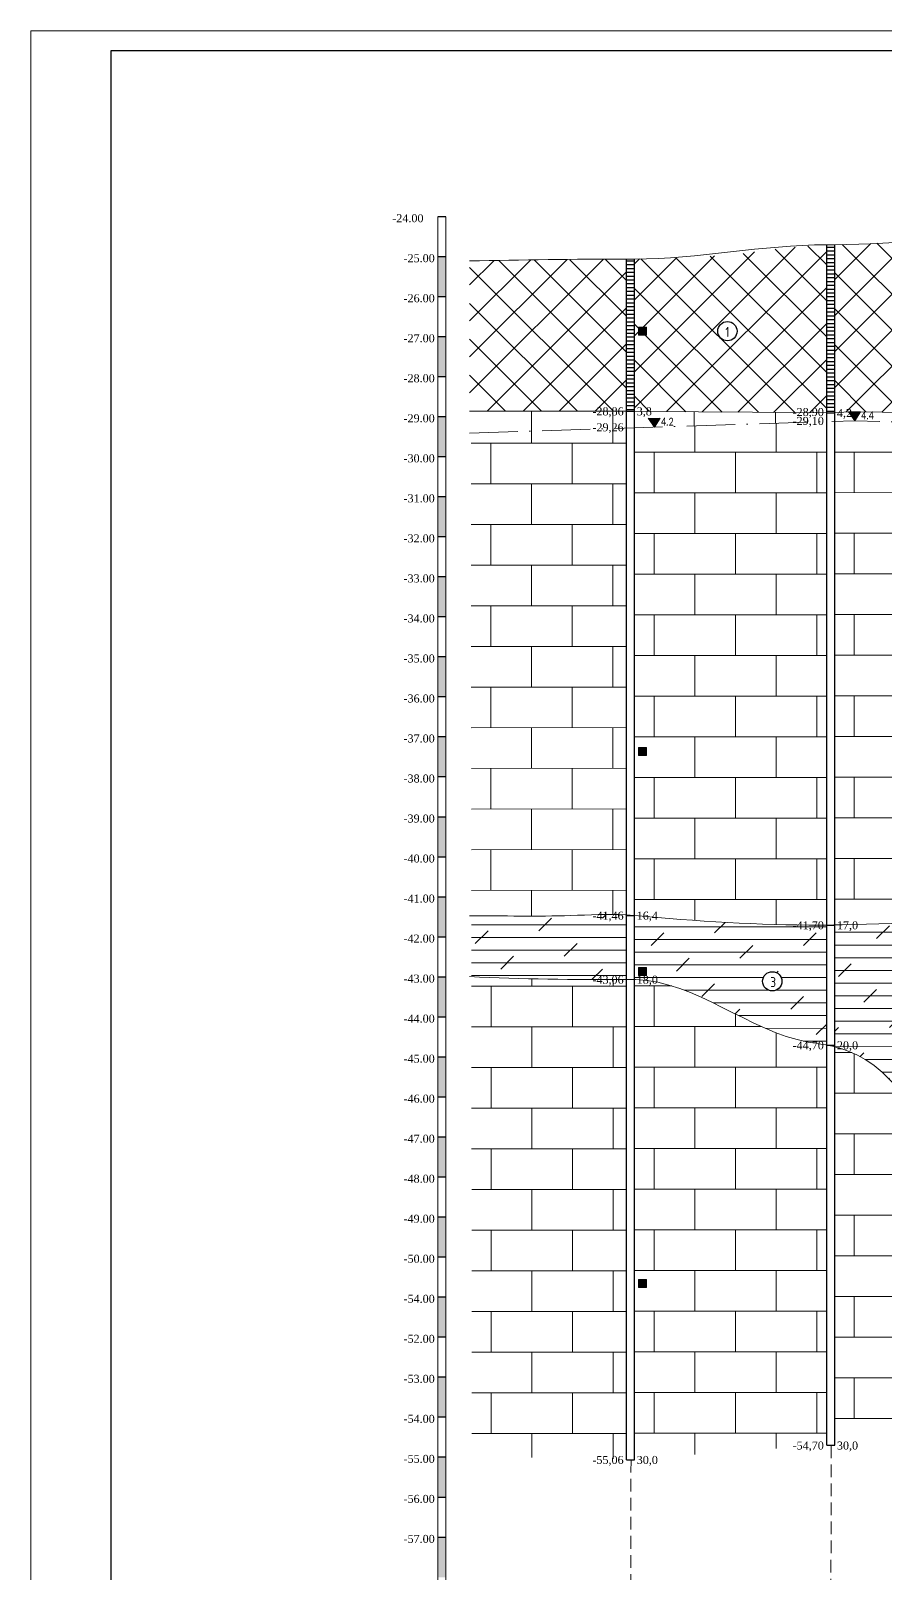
# Model space of a CAD drawing. Header units: millimetres. Extents: x 19501 to 20861, y 4502 to 5081.
# Drawn here: x 19501.1 to 19714.5, y 4695.9 to 5081.3 of the extents above; entities that cross this region are included whole.
import ezdxf

# ---------------------------------------------------------------- set-up
doc = ezdxf.new("R2010")
doc.units = ezdxf.units.MM
for name, pattern in [('ACAD_ISO03W100', [30, 12, -18]), ('ACAD_ISO10W100', [18, 12, -3, 0, -3]), ('HIDDEN2', [4.7625, 3.175, -1.5875])]:
    doc.linetypes.add(name, pattern=pattern)
for name, color, linetype, lineweight in [('ВодаГ', 160, 'ACAD_ISO03W100', 25), ('Известняк', 86, 'Continuous', 15), ('Мергель полускальный', 137, 'Continuous', 15), ('монолит', 1, 'Continuous', 9), ('Насып-навал грунта', 36, 'Continuous', 15), ('Рамка 1', 3, 'Continuous', 50)]:
    doc.layers.add(name, color=color, linetype=linetype, lineweight=lineweight)
doc.layers.add('керн', color=7, linetype='Continuous')
doc.layers.add('Рамка проb', color=7, linetype='Continuous')
doc.styles.add('roman', font='times.ttf')
doc.styles.add('simples.shx', font='simplex.shx', dxfattribs={"width": 0.8, "height": 2.5})
doc.styles.add('STYLE1', font='simplex.shx', dxfattribs={"width": 0.8})

msp = doc.modelspace()

# ---------------------------------------------------------------- hatches: boundary and pattern name
h = msp.add_hatch()
h.set_pattern_fill('LINE', color=256, scale=0.3)
h.set_pattern_definition([(0, (-731703.0344, -5112702.8815), (0, 0.9525), [])])
edge = h.paths.add_edge_path()
edge.add_line((19699.85, 4985.83), (19701.85, 4985.83))
edge.add_line((19701.85, 4985.83), (19701.85, 5027.83))
edge.add_spline(control_points=[(19701.85, 5027.83), (19701.18, 5027.83), (19700.51, 5027.83), (19699.85, 5027.83)], knot_values=[89.292003, 89.292003, 89.292003, 89.292003, 91.292003, 91.292003, 91.292003, 91.292003], degree=3, periodic=0)
edge.add_line((19699.85, 5027.83), (19699.85, 4985.83))
at = {"lineweight": 13}
for points in [[(19604.73, 5024.83), (19602.73, 5024.83), (19602.73, 5014.83), (19604.73, 5014.83)], [(19604.73, 5004.83), (19602.73, 5004.83), (19602.73, 4994.83), (19604.73, 4994.83)], [(19604.73, 4984.83), (19602.73, 4984.83), (19602.73, 4974.83), (19604.73, 4974.83)], [(19604.73, 4964.83), (19602.73, 4964.83), (19602.73, 4954.83), (19604.73, 4954.83)], [(19604.73, 4944.83), (19602.73, 4944.83), (19602.73, 4934.83), (19604.73, 4934.83)], [(19604.73, 4924.83), (19602.73, 4924.83), (19602.73, 4914.83), (19604.73, 4914.83)], [(19604.73, 4904.83), (19602.73, 4904.83), (19602.73, 4894.83), (19604.73, 4894.83)], [(19604.73, 4884.83), (19602.73, 4884.83), (19602.73, 4874.83), (19604.73, 4874.83)], [(19604.73, 4864.83), (19602.73, 4864.83), (19602.73, 4854.83), (19604.73, 4854.83)], [(19604.73, 4844.83), (19602.73, 4844.83), (19602.73, 4834.83), (19604.73, 4834.83)], [(19604.73, 4824.83), (19602.73, 4824.83), (19602.73, 4814.83), (19604.73, 4814.83)], [(19604.73, 4804.83), (19602.73, 4804.83), (19602.73, 4794.83), (19604.73, 4794.83)], [(19604.73, 4784.83), (19602.73, 4784.83), (19602.73, 4774.83), (19604.73, 4774.83)], [(19604.73, 4764.83), (19602.73, 4764.83), (19602.73, 4754.83), (19604.73, 4754.83)], [(19604.73, 4744.83), (19602.73, 4744.83), (19602.73, 4734.83), (19604.73, 4734.83)], [(19604.73, 4724.83), (19602.73, 4724.83), (19602.73, 4714.83), (19604.73, 4714.83)], [(19604.73, 4704.83), (19602.73, 4704.83), (19602.73, 4694.83), (19604.73, 4694.83)]]:
    msp.add_hatch(color=251, dxfattribs=at).paths.add_polyline_path(points)
h = msp.add_hatch()
h.set_pattern_fill('LINE', color=256, scale=0.3)
h.set_pattern_definition([(0, (-731753.0344, -5112702.4815), (0, 0.9525), [])])
edge = h.paths.add_edge_path()
edge.add_line((19649.85, 4986.23), (19651.85, 4986.23))
edge.add_line((19651.85, 4986.23), (19651.85, 5024.23))
edge.add_spline(control_points=[(19651.85, 5024.23), (19651.18, 5024.23), (19650.51, 5024.23), (19649.85, 5024.23)], knot_values=[39.157192, 39.157192, 39.157192, 39.157192, 41.157192, 41.157192, 41.157192, 41.157192], degree=3, periodic=0)
edge.add_line((19649.85, 5024.23), (19649.85, 4986.23))
at = {"lineweight": 13, "ltscale": 0.5}
for points in [[(19658.26, 4984.51), (19655.3, 4984.51), (19656.85, 4982.23)], [(19708.26, 4986.11), (19705.3, 4986.11), (19706.85, 4983.83)]]:
    msp.add_hatch(color=5, dxfattribs=at).paths.add_polyline_path(points)
at = {"layer": 'Известняк'}
h = msp.add_hatch(dxfattribs=at)
h.set_pattern_fill('AR-B816', color=256, scale=0.05, style=0)
h.set_pattern_definition([(0, (-9569808.629, -4823786.504), (0, 10.16), []), (90, (-9569808.629, -4823786.504), (-10.16, 10.16), [10.16, -10.16])])
h.paths.add_polyline_path([(19611.05, 4980.76), (19649.85, 4982.01), (19649.85, 4986.23), (19611.04, 4986.23)])
h.paths.add_polyline_path([(19651.85, 4982.07), (19699.85, 4983.61), (19699.85, 4985.83), (19681.29, 4985.96), (19667.81, 4986.07), (19651.85, 4986.23)])
h.paths.add_polyline_path([(19699.24, 4984.03), (19690.84, 4984.03), (19690.84, 4987.52), (19699.24, 4987.52)], flags=9)
h.paths.add_polyline_path([(19699.24, 4981.82), (19690.84, 4981.82), (19690.84, 4985.3), (19699.24, 4985.3)], flags=9)
h.paths.add_polyline_path([(19649.23, 4984.19), (19640.84, 4984.19), (19640.84, 4987.68), (19649.23, 4987.68)], flags=9)
h.paths.add_polyline_path([(19649.23, 4980.22), (19640.84, 4980.22), (19640.84, 4983.7), (19649.23, 4983.7)], flags=9)
h.paths.add_polyline_path([(19656.31, 4984.19), (19651.91, 4984.19), (19651.91, 4987.68), (19656.31, 4987.68)], flags=9)
h.paths.add_polyline_path([(19661.96, 4982.07), (19657.97, 4982.07), (19657.97, 4985.1), (19661.96, 4985.1)], flags=9)
h = msp.add_hatch(dxfattribs=at)
h.set_pattern_fill('AR-B816', color=256, scale=0.05, style=0)
h.set_pattern_definition([(0, (-9569808.625, -4823907.18), (0, 10.16), []), (90, (-9569808.625, -4823907.18), (-10.16, 10.16), [10.16, -10.16])])
edge = h.paths.add_edge_path()
edge.add_line((19611.05, 4980.76), (19649.85, 4982.01))
edge.add_line((19649.85, 4982.01), (19649.85, 4860.35))
edge.add_spline(control_points=[(19649.85, 4860.35), (19649.77, 4860.35), (19645.16, 4860.68), (19632.23, 4859.81), (19619.41, 4860.14), (19611.14, 4860.15)], knot_values=[536.530575, 536.530575, 536.530575, 536.530575, 536.748837, 550.424917, 575.23636, 575.23636, 575.23636, 575.23636], degree=3, periodic=0)
edge.add_line((19611.14, 4860.15), (19611.05, 4980.76))
h.paths.add_polyline_path([(19649.23, 4858.19), (19640.84, 4858.19), (19640.84, 4861.68), (19649.23, 4861.68)], flags=9)
h.paths.add_polyline_path([(19649.23, 4980.22), (19640.84, 4980.22), (19640.84, 4983.7), (19649.23, 4983.7)], flags=9)
h = msp.add_hatch(dxfattribs=at)
h.set_pattern_fill('AR-B816', color=256, scale=0.05, style=0)
h.set_pattern_definition([(0, (-9569767.826, -4823909.438), (0, 10.16), []), (90, (-9569767.826, -4823909.438), (-10.16, 10.16), [10.16, -10.16])])
edge = h.paths.add_edge_path()
edge.add_line((19651.85, 4982.07), (19699.85, 4983.61))
edge.add_line((19699.85, 4983.61), (19699.85, 4857.83))
edge.add_spline(control_points=[(19699.85, 4857.83), (19699.33, 4857.83), (19683.39, 4857.72), (19667.3, 4858.79), (19651.85, 4860.18)], knot_values=[486.456655, 486.456655, 486.456655, 486.456655, 488.004757, 534.523568, 534.523568, 534.523568, 534.523568], degree=3, periodic=0)
edge.add_line((19651.85, 4860.18), (19651.85, 4982.07))
h.paths.add_polyline_path([(19652.85, 4902.23), (19652.85, 4900.23), (19654.85, 4900.23), (19654.85, 4902.23)], flags=16)
h.paths.add_polyline_path([(19661.96, 4982.07), (19657.97, 4982.07), (19657.97, 4985.1), (19661.96, 4985.1)], flags=9)
h.paths.add_polyline_path([(19657.63, 4858.19), (19651.91, 4858.19), (19651.91, 4861.68), (19657.63, 4861.68)], flags=9)
h.paths.add_polyline_path([(19699.24, 4855.79), (19690.84, 4855.79), (19690.84, 4859.28), (19699.24, 4859.28)], flags=9)
h.paths.add_polyline_path([(19699.24, 4981.82), (19690.84, 4981.82), (19690.84, 4985.3), (19699.24, 4985.3)], flags=9)
h = msp.add_hatch(dxfattribs=at)
h.set_pattern_fill('AR-B816', color=256, scale=0.05, style=0)
h.set_pattern_definition([(0, (-9569717.826, -4823909.415), (0, 10.16), []), (90, (-9569717.826, -4823909.415), (-10.16, 10.16), [10.16, -10.16])])
edge = h.paths.add_edge_path()
edge.add_line((19701.85, 4983.67), (19706.85, 4983.83))
edge.add_line((19706.85, 4983.83), (19749.85, 4982.54))
edge.add_line((19749.85, 4982.54), (19749.85, 4860.14))
edge.add_spline(control_points=[(19749.85, 4860.14), (19736.75, 4859.12), (19718.47, 4858.11), (19702.46, 4857.86), (19701.85, 4857.85)], knot_values=[436.671959, 436.671959, 436.671959, 436.671959, 482.608871, 484.45324, 484.45324, 484.45324, 484.45324], degree=3, periodic=0)
edge.add_line((19701.85, 4857.85), (19701.85, 4983.67))
h.paths.add_polyline_path([(19723.02, 4916.45, 1), (19718.21, 4916.45, 1)], flags=16)
h.paths.add_polyline_path([(19707.62, 4855.79), (19701.91, 4855.79), (19701.91, 4859.28), (19707.62, 4859.28)], flags=9)
h.paths.add_polyline_path([(19749.15, 4858.29), (19740.84, 4858.29), (19740.84, 4861.78), (19749.15, 4861.78)], flags=9)
h.paths.add_polyline_path([(19722.05, 4914.38), (19719.47, 4914.38), (19719.47, 4918.13), (19722.05, 4918.13)], flags=24)
h.paths.add_polyline_path([(19749.15, 4980.32), (19740.84, 4980.32), (19740.84, 4983.8), (19749.15, 4983.8)], flags=9)
h = msp.add_hatch(dxfattribs=at)
h.set_pattern_fill('AR-B816', color=256, scale=0.05, style=0)
h.set_pattern_definition([(0, (-9569808.518, -4824042.922), (0, 10.16), []), (90, (-9569808.518, -4824042.922), (-10.16, 10.16), [10.16, -10.16])])
edge = h.paths.add_edge_path()
edge.add_line((19611.25, 4725.09), (19611.15, 4844.94))
edge.add_spline(control_points=[(19611.15, 4844.94), (19624.04, 4844.28), (19636.92, 4844.15), (19649.85, 4844.23)], knot_values=[0.462905, 0.462905, 0.462905, 0.462905, 39.161416, 39.161416, 39.161416, 39.161416], degree=3, periodic=0)
edge.add_line((19649.85, 4844.23), (19649.85, 4724.35))
edge.add_line((19649.85, 4724.35), (19611.25, 4725.09))
h.paths.add_polyline_path([(19649.23, 4722.19), (19640.84, 4722.19), (19640.84, 4725.68), (19649.23, 4725.68)], flags=9)
h.paths.add_polyline_path([(19649.23, 4842.19), (19640.84, 4842.19), (19640.84, 4845.68), (19649.23, 4845.68)], flags=9)
h = msp.add_hatch(dxfattribs=at)
h.set_pattern_fill('AR-B816', color=256, scale=0.05, style=0)
h.set_pattern_definition([(0, (-9569767.826, -4824042.846), (0, 10.16), []), (90, (-9569767.826, -4824042.846), (-10.16, 10.16), [10.16, -10.16])])
edge = h.paths.add_edge_path()
edge.add_line((19651.85, 4724.42), (19651.85, 4844.22))
edge.add_spline(control_points=[(19651.85, 4844.22), (19651.93, 4844.22), (19667.26, 4843.81), (19681.62, 4830.04), (19698.31, 4828.13), (19699.85, 4827.84)], knot_values=[41.160466, 41.160466, 41.160466, 41.160466, 41.409193, 87.32236, 91.969136, 91.969136, 91.969136, 91.969136], degree=3, periodic=0)
edge.add_line((19699.85, 4827.84), (19699.85, 4727.99))
edge.add_line((19699.85, 4727.99), (19651.85, 4724.42))
h.paths.add_polyline_path([(19652.85, 4767.23), (19654.85, 4767.23), (19654.85, 4769.23), (19652.85, 4769.23)], flags=16)
h.paths.add_polyline_path([(19657.85, 4722.19), (19651.91, 4722.19), (19651.91, 4725.68), (19657.85, 4725.68)], flags=9)
h.paths.add_polyline_path([(19699.24, 4725.79), (19690.84, 4725.79), (19690.84, 4729.28), (19699.24, 4729.28)], flags=9)
h.paths.add_polyline_path([(19657.62, 4842.19), (19651.91, 4842.19), (19651.91, 4845.68), (19657.62, 4845.68)], flags=9)
h.paths.add_polyline_path([(19699.24, 4825.79), (19690.84, 4825.79), (19690.84, 4829.28), (19699.24, 4829.28)], flags=9)
h = msp.add_hatch(dxfattribs=at)
h.set_pattern_fill('AR-B816', color=256, scale=0.05, style=0)
h.set_pattern_definition([(0, (-9569717.826, -4824039.168), (0, 10.16), []), (90, (-9569717.826, -4824039.168), (-10.16, 10.16), [10.16, -10.16])])
edge = h.paths.add_edge_path()
edge.add_line((19701.85, 4728.1), (19701.85, 4827.4))
edge.add_spline(control_points=[(19701.85, 4827.4), (19704.11, 4826.82), (19721.59, 4820.12), (19721.88, 4801.57), (19749.04, 4797.96), (19749.85, 4797.86)], knot_values=[93.988145, 93.988145, 93.988145, 93.988145, 100.86782, 148.345699, 149.773038, 149.773038, 149.773038, 149.773038], degree=3, periodic=0)
edge.add_line((19749.85, 4797.86), (19749.85, 4730.4))
edge.add_line((19749.85, 4730.4), (19701.85, 4728.1))
h.paths.add_polyline_path([(19749.15, 4728.29), (19740.84, 4728.29), (19740.84, 4731.78), (19749.15, 4731.78)], flags=9)
h.paths.add_polyline_path([(19707.85, 4725.79), (19701.91, 4725.79), (19701.91, 4729.28), (19707.85, 4729.28)], flags=9)
h.paths.add_polyline_path([(19707.91, 4825.79), (19701.91, 4825.79), (19701.91, 4829.28), (19707.91, 4829.28)], flags=9)
h.paths.add_polyline_path([(19749.15, 4796.29), (19740.84, 4796.29), (19740.84, 4799.78), (19749.15, 4799.78)], flags=9)
at = {"layer": 'керн', "lineweight": 13, "ltscale": 0.9}
for points in [[(19654.85, 4900.23), (19654.85, 4902.23), (19652.85, 4902.23), (19652.85, 4900.23)], [(19654.85, 4845.23), (19654.85, 4847.23), (19652.85, 4847.23), (19652.85, 4845.23)], [(19654.85, 4767.23), (19654.85, 4769.23), (19652.85, 4769.23), (19652.85, 4767.23)]]:
    msp.add_hatch(color=8, dxfattribs=at).paths.add_polyline_path(points)
at = {"layer": 'Мергель полускальный'}
h = msp.add_hatch(dxfattribs=at)
h.set_pattern_fill('DOLMIT', color=256, scale=0.5, style=0)
h.set_pattern_definition([(0, (-9569911.8075, -4824053.5598), (0, 3.175), []), (45, (-9569911.8075, -4824053.56), (-6.349995672, 6.349995672), [4.49012806, -8.980256121])])
edge = h.paths.add_edge_path()
edge.add_line((19611.15, 4844.94), (19611.14, 4860.15))
edge.add_spline(control_points=[(19611.14, 4860.15), (19619.41, 4860.14), (19632.23, 4859.81), (19645.16, 4860.68), (19649.77, 4860.35), (19649.85, 4860.35)], knot_values=[536.530575, 536.530575, 536.530575, 536.530575, 561.342019, 575.018098, 575.23636, 575.23636, 575.23636, 575.23636], degree=3, periodic=0)
edge.add_line((19649.85, 4860.35), (19649.85, 4844.23))
edge.add_spline(control_points=[(19649.85, 4844.23), (19636.92, 4844.15), (19624.04, 4844.28), (19611.15, 4844.94)], knot_values=[0.462905, 0.462905, 0.462905, 0.462905, 39.161416, 39.161416, 39.161416, 39.161416], degree=3, periodic=0)
h.paths.add_polyline_path([(19649.23, 4858.19), (19640.84, 4858.19), (19640.84, 4861.68), (19649.23, 4861.68)], flags=9)
h.paths.add_polyline_path([(19649.23, 4842.19), (19640.84, 4842.19), (19640.84, 4845.68), (19649.23, 4845.68)], flags=9)
h = msp.add_hatch(dxfattribs=at)
h.set_pattern_fill('DOLMIT', color=256, scale=0.5, style=0)
h.set_pattern_definition([(0, (-9569871.1033, -4824069.9317), (0, 3.175), []), (45, (-9569871.103, -4824069.932), (-6.349995672, 6.349995672), [4.49012806, -8.980256121])])
edge = h.paths.add_edge_path()
edge.add_line((19651.85, 4844.22), (19651.85, 4860.18))
edge.add_spline(control_points=[(19651.85, 4860.18), (19667.3, 4858.79), (19683.39, 4857.72), (19699.33, 4857.83), (19699.85, 4857.83)], knot_values=[486.456655, 486.456655, 486.456655, 486.456655, 532.975467, 534.523568, 534.523568, 534.523568, 534.523568], degree=3, periodic=0)
edge.add_line((19699.85, 4857.83), (19699.85, 4827.84))
edge.add_spline(control_points=[(19699.85, 4827.84), (19698.31, 4828.13), (19681.62, 4830.04), (19667.26, 4843.81), (19651.93, 4844.22), (19651.85, 4844.22)], knot_values=[41.160466, 41.160466, 41.160466, 41.160466, 45.807242, 91.720408, 91.969136, 91.969136, 91.969136, 91.969136], degree=3, periodic=0)
h.paths.add_polyline_path([(19688.67, 4843.77, 1), (19683.86, 4843.77, 1)], flags=16)
h.paths.add_polyline_path([(19652.85, 4845.23), (19654.85, 4845.23), (19654.85, 4847.23), (19652.85, 4847.23)], flags=16)
h.paths.add_polyline_path([(19657.63, 4858.19), (19651.91, 4858.19), (19651.91, 4861.68), (19657.63, 4861.68)], flags=9)
h.paths.add_polyline_path([(19657.62, 4842.19), (19651.91, 4842.19), (19651.91, 4845.68), (19657.62, 4845.68)], flags=9)
h.paths.add_polyline_path([(19699.24, 4855.79), (19690.84, 4855.79), (19690.84, 4859.28), (19699.24, 4859.28)], flags=9)
h.paths.add_polyline_path([(19687.7, 4841.7), (19685.12, 4841.7), (19685.12, 4845.45), (19687.7, 4845.45)], flags=24)
h.paths.add_polyline_path([(19699.24, 4825.79), (19690.84, 4825.79), (19690.84, 4829.28), (19699.24, 4829.28)], flags=9)
h = msp.add_hatch(dxfattribs=at)
h.set_pattern_fill('DOLMIT', color=256, scale=0.5, style=0)
h.set_pattern_definition([(0, (-9569821.1033, -4824099.9135), (0, 3.175), []), (45, (-9569821.103, -4824099.9135), (-6.349995672, 6.349995672), [4.49012806, -8.980256121])])
edge = h.paths.add_edge_path()
edge.add_line((19701.85, 4827.4), (19701.85, 4857.85))
edge.add_spline(control_points=[(19701.85, 4857.85), (19702.46, 4857.86), (19718.47, 4858.11), (19736.75, 4859.12), (19749.85, 4860.14)], knot_values=[436.671959, 436.671959, 436.671959, 436.671959, 438.516327, 484.45324, 484.45324, 484.45324, 484.45324], degree=3, periodic=0)
edge.add_line((19749.85, 4860.14), (19749.85, 4845.57))
edge.add_spline(control_points=[(19749.85, 4845.57), (19748.78, 4845.56), (19742.12, 4845.16), (19735.35, 4840.97), (19727.12, 4834.75), (19730.31, 4818.33), (19737.29, 4813.58), (19749.85, 4810.54)], knot_values=[206.423117, 206.423117, 206.423117, 206.423117, 209.62627, 226.57109, 229.06742, 239.797899, 265.743095, 265.743095, 265.743095, 265.743095], degree=3, periodic=0)
edge.add_line((19749.85, 4810.54), (19749.85, 4797.86))
edge.add_spline(control_points=[(19749.85, 4797.86), (19749.04, 4797.96), (19721.88, 4801.57), (19721.59, 4820.12), (19704.11, 4826.82), (19701.85, 4827.4)], knot_values=[93.988145, 93.988145, 93.988145, 93.988145, 95.415484, 142.893363, 149.773038, 149.773038, 149.773038, 149.773038], degree=3, periodic=0)
h.paths.add_polyline_path([(19707.62, 4855.79), (19701.91, 4855.79), (19701.91, 4859.28), (19707.62, 4859.28)], flags=9)
h.paths.add_polyline_path([(19749.15, 4808.29), (19740.84, 4808.29), (19740.84, 4811.78), (19749.15, 4811.78)], flags=9)
h.paths.add_polyline_path([(19749.15, 4843.29), (19740.84, 4843.29), (19740.84, 4846.78), (19749.15, 4846.78)], flags=9)
h.paths.add_polyline_path([(19707.91, 4825.79), (19701.91, 4825.79), (19701.91, 4829.28), (19707.91, 4829.28)], flags=9)
h.paths.add_polyline_path([(19749.15, 4858.29), (19740.84, 4858.29), (19740.84, 4861.78), (19749.15, 4861.78)], flags=9)
h.paths.add_polyline_path([(19749.15, 4796.29), (19740.84, 4796.29), (19740.84, 4799.78), (19749.15, 4799.78)], flags=9)
at = {"layer": 'монолит', "lineweight": 13, "ltscale": 0.9}
msp.add_hatch(color=256, dxfattribs=at).paths.add_polyline_path([(19654.85, 5005.23), (19654.85, 5007.23), (19652.85, 5007.23), (19652.85, 5005.23)])
at = {"layer": 'Насып-навал грунта', "lineweight": 13}
h = msp.add_hatch(dxfattribs=at)
h.set_pattern_fill('NET', color=256, scale=2, angle=45, style=0)
h.paths.add_polyline_path([(19649.85, 5024.23), (19610.69, 5023.77), (19610.69, 4986.23), (19649.85, 4986.23)])
h.paths.add_polyline_path([(19699.85, 5027.83), (19690.57, 5027.15), (19677.02, 5025.41), (19665.66, 5024.62), (19651.85, 5024.23), (19651.85, 4986.23), (19667.81, 4986.07), (19681.29, 4985.96), (19699.85, 4985.83)])
h.paths.add_polyline_path([(19672.65, 5006.22, -1), (19677.47, 5006.22, -1)], flags=16)
h.paths.add_polyline_path([(19654.85, 5005.23), (19652.85, 5005.23), (19652.85, 5007.23), (19654.85, 5007.23)], flags=16)
h.paths.add_polyline_path([(19728.16, 4985.34), (19740.46, 4985.01), (19749.85, 4985.33), (19749.85, 5030.33), (19745.98, 5030.29), (19739.52, 5029.83), (19725.07, 5028.9), (19712.91, 5028.23), (19701.85, 5027.83), (19701.85, 4985.83), (19705.3, 4986.11), (19708.26, 4986.11), (19719.13, 4985.88)])
h.paths.add_polyline_path([(19783.51, 4983.46), (19791.49, 4982.57), (19799.85, 4982.53), (19799.85, 5027.53), (19796.29, 5027.53), (19789.5, 5027.87), (19780.57, 5028.5), (19770.54, 5029.24), (19760, 5030.09), (19751.85, 5030.33), (19751.85, 4985.33), (19771.47, 4984.54)])
h.paths.add_polyline_path([(19801.85, 4982.53), (19818.65, 4982.61), (19832.09, 4982.74), (19844.6, 4983.21), (19849.85, 4983.33), (19849.85, 4998.33), (19843.55, 4998.55), (19838, 4999.03), (19833.89, 5001.88), (19831.04, 5007.42), (19826.76, 5013.11), (19821.39, 5018.98), (19814.56, 5024.4), (19808.53, 5027.16), (19801.85, 5027.53)])
h.paths.add_polyline_path([(19825.23, 4995.21, -1), (19820.42, 4995.21, -1)], flags=16)
h.paths.add_polyline_path([(19804.85, 5003.53), (19802.85, 5003.53), (19802.85, 5005.53), (19804.85, 5005.53)], flags=16)
h.paths.add_polyline_path([(19804.85, 5021.53), (19802.85, 5021.53), (19802.85, 5023.53), (19804.85, 5023.53)], flags=16)
h.paths.add_polyline_path([(19891.99, 4983.33), (19891.99, 4998.33), (19851.85, 4998.33), (19851.85, 4983.33)])
h.paths.add_polyline_path([(19854.85, 4985.33), (19852.85, 4985.33), (19852.85, 4987.33), (19854.85, 4987.33)], flags=16)
h.paths.add_polyline_path([(19854.85, 4993.33), (19852.85, 4993.33), (19852.85, 4995.33), (19854.85, 4995.33)], flags=16)
h.paths.add_polyline_path([(19640.72, 4984.04), (19649.35, 4984.04), (19649.35, 4988.31), (19640.72, 4988.31)], flags=9)
h.paths.add_polyline_path([(19673.92, 5004.15), (19675.64, 5004.15), (19675.64, 5007.9), (19673.92, 5007.9)], flags=8)
h.paths.add_polyline_path([(19690.72, 4983.88), (19699.35, 4983.88), (19699.35, 4988.15), (19690.72, 4988.15)], flags=9)
h.paths.add_polyline_path([(19651.79, 4984.04), (19656.48, 4984.04), (19656.48, 4988.31), (19651.79, 4988.31)], flags=9)
h.paths.add_polyline_path([(19707.91, 4982.86), (19712.11, 4982.86), (19712.11, 4987.7), (19707.91, 4987.7)], flags=9)
h.paths.add_polyline_path([(19740.72, 4983.14), (19749.35, 4983.14), (19749.35, 4987.41), (19740.72, 4987.41)], flags=9)
h.paths.add_polyline_path([(19701.86, 4983.64), (19706.55, 4983.64), (19706.55, 4987.91), (19701.86, 4987.91)], flags=9)
h.paths.add_polyline_path([(19790.72, 4979.01), (19799.35, 4979.01), (19799.35, 4983.28), (19790.72, 4983.28)], flags=9)
h.paths.add_polyline_path([(19790.72, 4981.14), (19799.35, 4981.14), (19799.35, 4985.41), (19790.72, 4985.41)], flags=9)
h.paths.add_polyline_path([(19757.91, 4981.34), (19762.11, 4981.34), (19762.11, 4986.18), (19757.91, 4986.18)], flags=9)
h.paths.add_polyline_path([(19751.86, 4983.14), (19756.55, 4983.14), (19756.55, 4987.41), (19751.86, 4987.41)], flags=25)
h.paths.add_polyline_path([(19821.68, 4993.14), (19823.4, 4993.14), (19823.4, 4996.89), (19821.68, 4996.89)], flags=8)
h.paths.add_polyline_path([(19801.86, 4980.34), (19806.55, 4980.34), (19806.55, 4984.61), (19801.86, 4984.61)], flags=9)
h.paths.add_polyline_path([(19840.72, 4981.14), (19849.35, 4981.14), (19849.35, 4985.41), (19840.72, 4985.41)], flags=9)
h.paths.add_polyline_path([(19807.91, 4980.54), (19812.11, 4980.54), (19812.11, 4985.39), (19807.91, 4985.39)], flags=9)
h.paths.add_polyline_path([(19851.56, 4981.14), (19856.25, 4981.14), (19856.25, 4985.41), (19851.56, 4985.41)], flags=9)

# ---------------------------------------------------------------- linework, layer by layer
at = {"color": 7, "lineweight": 13}
for p, q in [((19602.73, 5034.83), (19602.73, 4674.83)), ((19604.73, 4674.83), (19604.73, 5034.83))]:
    msp.add_line(p, q, dxfattribs=at)
at = {"color": 7}
for p, q in [((19604.73, 5034.83), (19602.73, 5034.83)), ((19604.73, 5034.83), (19602.73, 5034.83)), ((19604.73, 5024.83), (19602.73, 5024.83)), ((19604.73, 5024.83), (19602.73, 5024.83)), ((19604.73, 5014.83), (19602.73, 5014.83)), ((19604.73, 5014.83), (19602.73, 5014.83)), ((19604.73, 5004.83), (19602.73, 5004.83)), ((19604.73, 5004.83), (19602.73, 5004.83)), ((19604.73, 4994.83), (19602.73, 4994.83)), ((19604.73, 4994.83), (19602.73, 4994.83)), ((19604.73, 4984.83), (19602.73, 4984.83)), ((19604.73, 4984.83), (19602.73, 4984.83)), ((19604.73, 4974.83), (19602.73, 4974.83)), ((19604.73, 4974.83), (19602.73, 4974.83)), ((19604.73, 4964.83), (19602.73, 4964.83)), ((19604.73, 4964.83), (19602.73, 4964.83)), ((19604.73, 4954.83), (19602.73, 4954.83)), ((19604.73, 4954.83), (19602.73, 4954.83)), ((19604.73, 4944.83), (19602.73, 4944.83)), ((19604.73, 4944.83), (19602.73, 4944.83)), ((19604.73, 4934.83), (19602.73, 4934.83)), ((19604.73, 4934.83), (19602.73, 4934.83)), ((19604.73, 4924.83), (19602.73, 4924.83)), ((19604.73, 4924.83), (19602.73, 4924.83)), ((19604.73, 4914.83), (19602.73, 4914.83)), ((19604.73, 4914.83), (19602.73, 4914.83)), ((19604.73, 4904.83), (19602.73, 4904.83)), ((19604.73, 4904.83), (19602.73, 4904.83)), ((19604.73, 4894.83), (19602.73, 4894.83)), ((19604.73, 4894.83), (19602.73, 4894.83)), ((19604.73, 4884.83), (19602.73, 4884.83)), ((19604.73, 4884.83), (19602.73, 4884.83)), ((19604.73, 4874.83), (19602.73, 4874.83)), ((19604.73, 4874.83), (19602.73, 4874.83)), ((19604.73, 4864.83), (19602.73, 4864.83)), ((19604.73, 4864.83), (19602.73, 4864.83)), ((19604.73, 4854.83), (19602.73, 4854.83)), ((19604.73, 4854.83), (19602.73, 4854.83)), ((19604.73, 4844.83), (19602.73, 4844.83)), ((19604.73, 4844.83), (19602.73, 4844.83)), ((19604.73, 4834.83), (19602.73, 4834.83)), ((19604.73, 4834.83), (19602.73, 4834.83)), ((19604.73, 4824.83), (19602.73, 4824.83)), ((19604.73, 4824.83), (19602.73, 4824.83)), ((19604.73, 4814.83), (19602.73, 4814.83)), ((19604.73, 4814.83), (19602.73, 4814.83)), ((19604.73, 4804.83), (19602.73, 4804.83)), ((19604.73, 4804.83), (19602.73, 4804.83)), ((19604.73, 4794.83), (19602.73, 4794.83)), ((19604.73, 4794.83), (19602.73, 4794.83)), ((19604.73, 4784.83), (19602.73, 4784.83)), ((19604.73, 4784.83), (19602.73, 4784.83)), ((19604.73, 4774.83), (19602.73, 4774.83)), ((19604.73, 4774.83), (19602.73, 4774.83)), ((19604.73, 4764.83), (19602.73, 4764.83)), ((19604.73, 4764.83), (19602.73, 4764.83)), ((19604.73, 4754.83), (19602.73, 4754.83)), ((19604.73, 4754.83), (19602.73, 4754.83)), ((19604.73, 4744.83), (19602.73, 4744.83)), ((19604.73, 4744.83), (19602.73, 4744.83)), ((19604.73, 4734.83), (19602.73, 4734.83)), ((19604.73, 4734.83), (19602.73, 4734.83)), ((19604.73, 4724.83), (19602.73, 4724.83)), ((19604.73, 4724.83), (19602.73, 4724.83)), ((19604.73, 4714.83), (19602.73, 4714.83)), ((19604.73, 4714.83), (19602.73, 4714.83)), ((19604.73, 4704.83), (19602.73, 4704.83)), ((19604.73, 4704.83), (19602.73, 4704.83))]:
    msp.add_line(p, q, dxfattribs=at)
for p, q in [((19699.85, 4727.83), (19699.85, 5027.83)), ((19701.85, 4727.83), (19701.85, 5027.83)), ((19649.85, 4724.23), (19649.85, 5024.23)), ((19651.85, 4724.23), (19651.85, 5024.23))]:
    msp.add_line(p, q)
at = {"color": 5, "lineweight": 13, "ltscale": 0.5}
for p, q in [((19656.85, 4982.23), (19655.3, 4984.51)), ((19658.26, 4984.51), (19656.85, 4982.23)), ((19706.85, 4983.83), (19705.3, 4986.11)), ((19708.26, 4986.11), (19706.85, 4983.83))]:
    msp.add_line(p, q, dxfattribs=at)
at = {"linetype": 'HIDDEN2', "lineweight": 13}
for p, q in [((19701, 4727.83), (19700.87, 4674.83)), ((19650.99, 4724.23), (19650.87, 4674.83))]:
    msp.add_line(p, q, dxfattribs=at)
at = {"color": 7, "lineweight": 15}
msp.add_lwpolyline([(19610.69, 4986.23), (19651.85, 4986.23), (19667.81, 4986.07), (19681.29, 4985.96), (19699.85, 4985.83), (19701.85, 4985.83), (19705.3, 4986.11), (19708.26, 4986.11), (19719.13, 4985.88), (19728.16, 4985.34), (19740.46, 4985.01), (19749.85, 4985.33), (19751.85, 4985.33), (19771.47, 4984.54), (19783.51, 4983.46), (19791.49, 4982.57), (19799.85, 4982.53), (19801.85, 4982.53), (19818.65, 4982.61), (19832.09, 4982.74), (19844.6, 4983.21), (19849.85, 4983.33), (19851.85, 4983.33), (19891.99, 4983.33)], dxfattribs=at)
for points in [[(19649.85, 4986.23), (19651.85, 4986.23)], [(19699.85, 4985.83), (19701.85, 4985.83)], [(19649.85, 4860.23), (19651.85, 4860.23)], [(19699.85, 4857.83), (19701.85, 4857.83)], [(19699.85, 4827.83), (19701.85, 4827.83)], [(19699.85, 4727.83), (19701.85, 4727.83)], [(19649.85, 4724.23), (19651.85, 4724.23)]]:
    msp.add_lwpolyline(points)
at = {"ltscale": 3}
for centre in [(19675.06, 5006.22), (19686.27, 4843.77)]:
    msp.add_circle(centre, 2.41, dxfattribs=at)
at = {"color": 7, "lineweight": 15}
msp.add_spline([(19610.69, 5023.77), (19649.85, 5024.23), (19651.85, 5024.23), (19699.85, 5027.83), (19701.85, 5027.83), (19749.85, 5030.33), (19751.85, 5030.33), (19799.85, 5027.53), (19801.85, 5027.53), (19849.85, 4998.33), (19851.85, 4998.33), (19891.99, 4998.33)], degree=3, dxfattribs=at)
at = {"color": 7, "lineweight": 15, "start_tangent": (0.998644, -0.052051), "end_tangent": (-1, 0)}
msp.add_spline([(19610.69, 4844.97), (19649.85, 4844.23), (19652.09, 4844.22), (19695.26, 4828.58), (19700.26, 4827.76), (19708.26, 4824.94), (19747.47, 4798.18), (19774.93, 4800.18), (19767.72, 4802.47), (19769.91, 4803.3), (19751.8, 4810.08), (19729.41, 4825.62), (19729.53, 4836.35), (19731.42, 4837.99), (19746.68, 4845.35), (19758.94, 4845.47), (19780.18, 4850.85), (19799.59, 4852.56), (19808.69, 4852.51), (19832.03, 4853.25), (19822.83, 4856.56), (19825.04, 4857.48), (19800.78, 4861.73), (19751.29, 4860.25), (19703.7, 4857.88), (19698.31, 4857.82), (19651.84, 4860.18), (19649.63, 4860.36), (19635.95, 4860.21), (19610.69, 4860.15)], degree=3, dxfattribs=at)
at = {"layer": 'ВодаГ', "linetype": 'ACAD_ISO10W100', "lineweight": 18, "flags": 128}
msp.add_lwpolyline([(19610.69, 4980.75), (19706.85, 4983.83), (19756.85, 4982.33), (19806.85, 4981.53), (19856.85, 4980.33), (19891.99, 4980.33)], dxfattribs=at)
at = {"layer": 'Рамка 1', "color": 7, "lineweight": 20}
msp.add_lwpolyline([(19936.11, 5081.27), (19936.11, 4502.27), (19501.11, 4502.27), (19501.11, 5081.27)], close=True, dxfattribs=at)
at = {"layer": 'Рамка 1', "color": 7, "lineweight": 30}
msp.add_lwpolyline([(19931.11, 4507.27), (19931.11, 5076.27), (19521.11, 5076.27), (19521.11, 4507.27)], close=True, dxfattribs=at)
at = {"layer": 'Рамка проb', "lineweight": 13, "ltscale": 2}
for p, q in [((19654.85, 5007.23), (19652.85, 5007.23)), ((19652.85, 5007.23), (19652.85, 5005.23)), ((19654.85, 5005.23), (19654.85, 5007.23)), ((19652.85, 5005.23), (19654.85, 5005.23)), ((19654.85, 4902.23), (19652.85, 4902.23)), ((19652.85, 4902.23), (19652.85, 4900.23)), ((19654.85, 4900.23), (19654.85, 4902.23)), ((19652.85, 4900.23), (19654.85, 4900.23)), ((19654.85, 4847.23), (19652.85, 4847.23)), ((19652.85, 4847.23), (19652.85, 4845.23)), ((19652.85, 4845.23), (19654.85, 4845.23)), ((19654.85, 4845.23), (19654.85, 4847.23)), ((19654.85, 4769.23), (19652.85, 4769.23)), ((19652.85, 4769.23), (19652.85, 4767.23)), ((19652.85, 4767.23), (19654.85, 4767.23)), ((19654.85, 4767.23), (19654.85, 4769.23))]:
    msp.add_line(p, q, dxfattribs=at)

# ---------------------------------------------------------------- texts
at = {"color": 7, "ltscale": 2, "style": 'simples.shx', "width": 0.8}
for s, p in [('1', (19674.54, 5004.78)), ('3', (19685.75, 4842.32))]:
    msp.add_text(s, height=2.5, dxfattribs=at).set_placement(p)
at = {"color": 2, "char_height": 2, "width": 8.3092, "attachment_point": 1, "line_spacing_factor": 0.72, "style": 'roman'}
for s, insert in [('{\\C256;-24.00}', (19591.36, 5035.45)), ('{\\C256;-25.00}', (19594.17, 5025.45)), ('{\\C256;-26.00}', (19594.17, 5015.45)), ('{\\C256;-27.00}', (19594.17, 5005.45)), ('{\\C256;-28.00}', (19594.17, 4995.45)), ('{\\C256;3,8}', (19652.41, 4987.18)), ('{\\C256;-29.00}', (19594.17, 4985.45)), ('{\\C256;4,2}', (19702.41, 4986.78)), ('{\\C256;-30.00}', (19594.17, 4975.45)), ('{\\C256;-31.00}', (19594.17, 4965.45)), ('{\\C256;-32.00}', (19594.17, 4955.45)), ('{\\C256;-33.00}', (19594.17, 4945.45)), ('{\\C256;-34.00}', (19594.17, 4935.45)), ('{\\C256;-35.00}', (19594.17, 4925.45)), ('{\\C256;-36.00}', (19594.17, 4915.45)), ('{\\C256;-37.00}', (19594.17, 4905.45)), ('{\\C256;-38.00}', (19594.17, 4895.45)), ('{\\C256;-39.00}', (19594.17, 4885.45)), ('{\\C256;-40.00}', (19594.17, 4875.45)), ('{\\C256;-41.00}', (19594.17, 4865.45)), ('{\\C256;16,4}', (19652.41, 4861.18)), ('{\\C256;17,0}', (19702.41, 4858.78)), ('{\\C256;-42.00}', (19594.17, 4855.45)), ('{\\C256;-43.00}', (19594.17, 4845.45)), ('{\\C256;18,0}', (19652.41, 4845.18)), ('{\\C256;-44.00}', (19594.17, 4835.45)), ('{\\C256;-45.00}', (19594.17, 4825.45)), ('{\\C256;20,0}', (19702.41, 4828.78)), ('{\\C256;-46.00}', (19594.17, 4815.45)), ('{\\C256;-47.00}', (19594.17, 4805.45)), ('{\\C256;-48.00}', (19594.17, 4795.45)), ('{\\C256;-49.00}', (19594.17, 4785.45)), ('{\\C256;-50.00}', (19594.17, 4775.45)), ('{\\C256;-54.00}', (19594.17, 4765.45)), ('{\\C256;-52.00}', (19594.17, 4755.45)), ('{\\C256;-53.00}', (19594.17, 4745.45)), ('{\\C256;-54.00}', (19594.17, 4735.45)), ('{\\C256;30,0}', (19702.41, 4728.78)), ('{\\C256;-55.00}', (19594.17, 4725.45)), ('{\\C256;30,0}', (19652.41, 4725.18)), ('{\\C256;-56.00}', (19594.17, 4715.45)), ('{\\C256;-57.00}', (19594.17, 4705.45))]:
    msp.add_mtext(s, dxfattribs=dict(at, insert=insert))
at = {"char_height": 2, "width": 8.3092, "attachment_point": 1, "line_spacing_factor": 0.72, "style": 'roman'}
for s, insert in [('-28,86', (19641.34, 4987.18)), ('-28,90', (19691.34, 4987.02)), ('-29,26', (19641.34, 4983.21)), ('-29,10', (19691.34, 4984.81)), ('-41,46', (19641.34, 4861.18)), ('-41,70', (19691.34, 4858.78)), ('-43,06', (19641.34, 4845.18)), ('-44,70', (19691.34, 4828.78)), ('-54,70', (19691.34, 4728.78)), ('-55,06', (19641.34, 4725.18))]:
    msp.add_mtext(s, dxfattribs=dict(at, insert=insert))
at = {"color": 5, "lineweight": 13, "ltscale": 0.5, "char_height": 2, "width": 3.044, "attachment_point": 1, "style": 'STYLE1'}
for s, insert in [('{\\fCalibri|b0|i0|c204|p34;4.2}', (19658.47, 4984.6)), ('{\\fCalibri|b0|i0|c204|p34;4.4}', (19708.47, 4986.2))]:
    msp.add_mtext(s, dxfattribs=dict(at, insert=insert))

doc.saveas('drawing.dxf')
